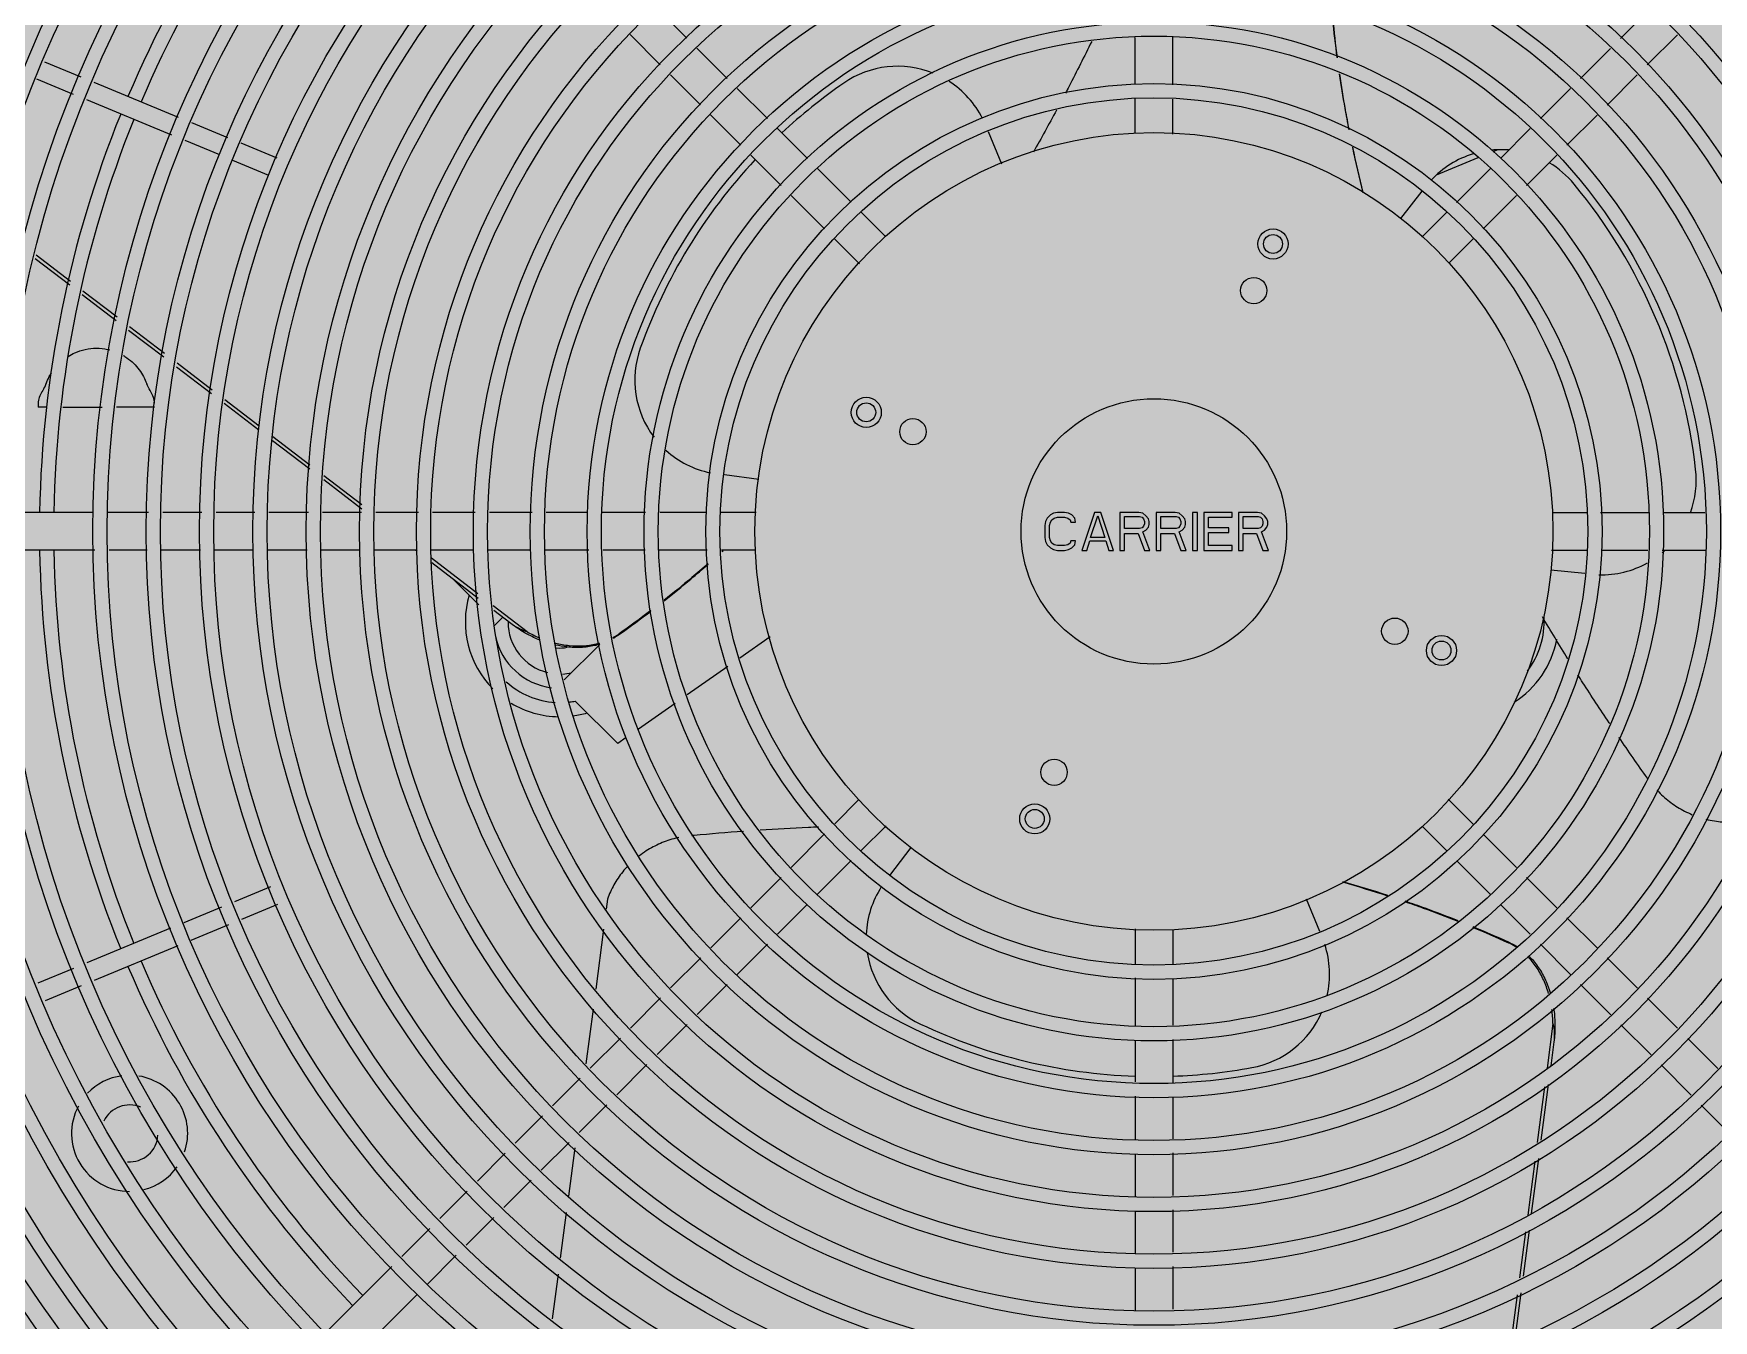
# Model space of a CAD drawing. Extents: x 100 to 738, y -85 to 470.
# Drawn here: x 616.2173 to 616.5069, y 463.3444 to 463.5664 of the extents above; entities that cross this region are included whole.
import ezdxf

# ---------------------------------------------------------------- set-up
doc = ezdxf.new("R2010")
doc.units = 0
doc.layers.get('0').update_dxf_attribs({"linetype": 'CONTINUOUS'})
doc.layers.add('ARC_EQUIPAMENTO', color=2, linetype='CONTINUOUS')

# ---------------------------------------------------------------- blocks, each defined once
blk = doc.blocks.new('COND-CC-36-PB')
at = {"transparency": 16777216}
h = blk.add_hatch(color=254, dxfattribs=at)
h.dxf.hatch_style = 1
edge = h.paths.add_edge_path()
edge.add_arc((112.9597635950512, 33.97088939326711), 0.1001375328083185, 0, 90.00000000000406)
edge.add_line((112.9597635950511, 34.07102692607543), (112.5880386606677, 34.07102692607566))
edge.add_arc((112.5880386606677, 33.97088939326724), 0.1001375328084109, 90.00000000001627, 180.0000000000162)
edge.add_line((112.4879011278593, 33.97088939326721), (112.4879011278592, 33.54865978920422))
edge.add_arc((112.495760497938, 33.54865978920422), 0.0078593700787479, 179.9999999999482, 224.999999999933)
edge.add_line((112.4902030840595, 33.54310237532568), (112.5319765771103, 33.50132888227515))
edge.add_arc((112.5375339909889, 33.50688629615359), 0.0078593700787139, 224.9999999991942, 269.9999999991712)
edge.add_line((112.5375339909888, 33.49902692607488), (112.9597635950511, 33.49902692607543))
edge.add_arc((112.9597635950512, 33.59916445888376), 0.1001375328083256, 269.999999999935, 359.999999999939)
edge.add_line((113.0599011278595, 33.59916445888365), (113.0599011278595, 33.97088939326721))
at = {"color": 8, "transparency": 16777216}
for p, q in [((112.7709247761533, 33.95266216520671), (112.7709247761533, 33.96719836292095)), ((112.7768774795654, 33.95295245407125), (112.7768774795654, 33.96719836292095)), ((112.7046942885223, 33.95603013440602), (112.7023499863568, 33.9616897804876)), ((112.8129038513744, 33.95664388429968), (112.8170985867465, 33.96211056986909)), ((112.8134756514672, 33.95651484119478), (112.8176507029144, 33.96195587417373)), ((112.8431079671966, 33.95603013440602), (112.8455144419328, 33.96183987835094)), ((112.7019398457651, 33.95483371107924), (112.6995759228787, 33.96054072577244)), ((112.7936058522688, 33.96038516253527), (112.7936058522688, 33.96163478377092)), ((112.7942152882634, 33.96163478377092), (112.7936058522688, 33.96163478377092)), ((112.8458624099538, 33.95483371107924), (112.8482492525238, 33.96059605878294)), ((112.7936058522688, 33.95772194308147), (112.7936058522688, 33.95152088408855)), ((112.7110522101951, 33.94068075367465), (112.7055541958609, 33.95395413444622)), ((112.8072546534054, 33.94928170617051), (112.8113973985826, 33.95468063679907)), ((112.8078264534982, 33.94915266306561), (112.8119691986754, 33.95455159369349)), ((112.8366572828742, 33.94045680482785), (112.8422480598581, 33.95395413444622)), ((112.708278146717, 33.9395316989588), (112.7027997531037, 33.95275771112011)), ((112.8394705992397, 33.93940251496552), (112.845002502615, 33.95275771112011)), ((112.7709247761533, 33.94436400270715), (112.7709247761533, 33.95041249602967)), ((112.7768774795654, 33.9441606522554), (112.7768774795654, 33.95069752352875)), ((112.7936058522688, 33.94321171929796), (112.7936058522688, 33.94926595354603)), ((112.8014844323514, 33.94176180768625), (112.8057482006137, 33.94731845866922)), ((112.8020768707791, 33.94165966098262), (112.8063200007065, 33.94718941556432)), ((112.7709247761533, 33.93593389322123), (112.7709247761533, 33.94211597351114)), ((112.7768774795654, 33.93573054276947), (112.7768774795654, 33.94191262305869)), ((112.7143878668034, 33.93262776625173), (112.7119140012319, 33.93860020606599)), ((112.7956906799882, 33.93421124260223), (112.7999394317212, 33.93974832366426)), ((112.7962831184157, 33.9341090958986), (112.8005318701489, 33.93964617695995)), ((112.8335247546179, 33.93289421262714), (112.8357969993453, 33.93837989666494)), ((112.7115941826041, 33.93152608014683), (112.7091399377536, 33.93745115135014)), ((112.8362399101259, 33.93160294149048), (112.8386103157108, 33.93732560680193)), ((112.7709247761533, 33.92758448546425), (112.7709247761533, 33.93368586402452)), ((112.7768774795654, 33.92735338696035), (112.7768774795654, 33.93348251357276)), ((112.7176125193232, 33.92484276640418), (112.7152477741419, 33.93055176629261)), ((112.7899155681195, 33.92668497028432), (112.794145679358, 33.93219775858024)), ((112.7905609965168, 33.92665188145366), (112.7947381177855, 33.9320956118766)), ((112.8302963379085, 33.92510012522185), (112.8326638434954, 33.93081578931884)), ((112.7148188351242, 33.92374108029927), (112.7124540899427, 33.92945008018771)), ((112.8330114934163, 33.92380885408587), (112.8353789990033, 33.92952451818286)), ((112.7709247761533, 33.91907367424868), (112.7709247761533, 33.92532955492173)), ((112.7768774795654, 33.91887032379692), (112.7768774795654, 33.92510371778263)), ((112.783739311974, 33.91863591656604), (112.7882546727792, 33.92452044933498)), ((112.7843929955284, 33.91861358606608), (112.7889001011765, 33.92448736050432)), ((112.7709247761533, 33.91064356476275), (112.7709247761533, 33.91682564505266)), ((112.7768774795654, 33.91044021431031), (112.7768774795654, 33.91662229460022)), ((112.7774358909897, 33.91042113840398), (112.7820583997115, 33.91644530905597)), ((112.6574697119781, 33.90566753890588), (112.6470440328905, 33.91609321799343)), ((112.7780895745441, 33.91039880790334), (112.7827120832659, 33.91642297855602)), ((112.6530552498046, 33.90166360718077), (112.642978626425, 33.91174023056097)), ((112.7709247761533, 33.9016514479773), (112.7709247761533, 33.90839553556605)), ((112.7768774795654, 33.90144809752555), (112.7768774795654, 33.90819218511429)), ((112.6634749353964, 33.89966231548772), (112.6590604683088, 33.90407678257496)), ((112.7707122419397, 33.90165870836372), (112.7709247761533, 33.90193568834372)), ((112.6592657384474, 33.89545311853864), (112.6546497264826, 33.90006913050342)), ((112.6694324478577, 33.89370480302592), (112.6650636053861, 33.89807364549804)), ((112.7632772136786, 33.89196919088578), (112.7689216266332, 33.89932513306366)), ((112.7640054803282, 33.89204405896788), (112.7696498932829, 33.89940000114509)), ((112.7709247761533, 33.89265933119185), (112.7709247761533, 33.8994034187806)), ((112.7768774795654, 33.8924559807401), (112.7768774795654, 33.89920006832884)), ((112.7622881728868, 33.8918675144095), (112.766203632095, 33.89578297361804)), ((112.6652232509086, 33.88949560607684), (112.660854408437, 33.89386444854828)), ((112.6754112300668, 33.88772602081717), (112.6710211178474, 33.89211613303625)), ((112.7709247761533, 33.88366721440641), (112.7709247761533, 33.89041130199583)), ((112.7768774795654, 33.88346386395465), (112.7768774795654, 33.8902079515434)), ((112.6711301588387, 33.88358869814659), (112.6668119208985, 33.88790693608717)), ((112.75799593796, 33.88421227087415), (112.7621240093431, 33.8895920782417)), ((112.7603013689985, 33.88809099459337), (112.7588953652482, 33.88949699834327)), ((112.7593157427648, 33.88680650147774), (112.7613957426935, 33.88951721016027)), ((112.6813474727806, 33.88178977810301), (112.6770001316468, 33.88613711923664)), ((112.6771382758315, 33.87758058115394), (112.6727190604187, 33.88199979656675)), ((112.6562634300771, 33.87933282672557), (112.6492132267693, 33.88026100359928)), ((112.6873049852421, 33.8758322656419), (112.6829361427703, 33.88020110811333)), ((112.7709247761533, 33.8744717471692), (112.7709247761533, 33.88141918521038)), ((112.7768774795654, 33.87467509762096), (112.7768774795654, 33.88121583475863)), ((112.6660278317848, 33.87804731885301), (112.658827140371, 33.87899530786228)), ((112.6762581646569, 33.8767004699795), (112.6686171079372, 33.87770643418068)), ((112.7403092643424, 33.86988860586509), (112.7470300893405, 33.87660943086316)), ((112.7559980722028, 33.87275491092051), (112.7504019099696, 33.8783510731534)), ((112.6830957882928, 33.87162306869282), (112.6787269458212, 33.87599191116426)), ((112.6936596652008, 33.8694775856832), (112.6888936552318, 33.87424359565223)), ((112.6982432626923, 33.8738060769133), (112.689594736559, 33.87494467697951)), ((112.7109162226311, 33.87213765008567), (112.701411502677, 33.87338897020657)), ((112.7156848079633, 33.87150985391693), (112.7140844626159, 33.87172054337894)), ((112.7709247761533, 33.86557389553699), (112.7709247761533, 33.87222371797318)), ((112.7768774795654, 33.86548748457901), (112.7768774795654, 33.87242706842493)), ((112.6894504682517, 33.86526838873412), (112.6846844582827, 33.87003439870315)), ((112.7412428205811, 33.86855534938359), (112.7403092643424, 33.86988860586509)), ((112.7000143451597, 33.86312290572381), (112.6952483351904, 33.86788891569352)), ((112.7466742031522, 33.86079853119113), (112.7425932179214, 33.86662678211383)), ((112.8478215194794, 33.86315651464412), (112.8525986660799, 33.86793366124461)), ((112.6958051482106, 33.85891370877542), (112.6910391382414, 33.86367971874444)), ((112.7709247761533, 33.85573817053342), (112.7709247761533, 33.8633189649938)), ((112.8520307164285, 33.85894731769504), (112.856807863029, 33.86372446429554)), ((112.7063690251185, 33.85676822576511), (112.7016030151493, 33.86153423573413)), ((112.7768774795654, 33.8558655766278), (112.7768774795654, 33.86323781540196)), ((112.8414519906788, 33.85678698584346), (112.8462291372792, 33.86156413244395)), ((112.7524961317501, 33.85248395546867), (112.7480050047177, 33.85889794958798)), ((112.7021598281694, 33.85255902881603), (112.6973938182002, 33.85732503878506)), ((112.8456611876278, 33.85257778889438), (112.8504383342283, 33.85735493549488)), ((112.7127197938407, 33.8504174570428), (112.7079576951082, 33.85517955577544)), ((112.7709247761533, 33.84807679776923), (112.7709247761533, 33.8534901413374)), ((112.7768774795654, 33.84796756973353), (112.7768774795654, 33.85360701698409)), ((112.7821344875533, 33.84756550183021), (112.7828490472014, 33.85299312121753)), ((112.8350785506415, 33.85041354580641), (112.8398596084786, 33.85519460364329)), ((112.7085105968916, 33.84620826009372), (112.7037484981591, 33.85097035882636)), ((112.7571852924649, 33.84578713994023), (112.7538465290903, 33.85055538819891)), ((112.8392877475906, 33.84620434885733), (112.8440688054276, 33.85098540669421)), ((112.7191060235197, 33.84403122736426), (112.7143121760408, 33.84882507484262)), ((112.8286907359211, 33.84402573108584), (112.8334898806519, 33.84882487581673)), ((112.7148249522916, 33.83989390469369), (112.7101029790918, 33.84461587789355)), ((112.7259896455087, 33.83714760537475), (112.7206949250997, 33.84244232578374)), ((112.8218396340607, 33.83717462922578), (112.8270999795904, 33.84243497475492)), ((112.8329610346443, 33.83987763591065), (112.8376990776009, 33.84461567886765)), ((112.7217804485596, 33.83293840842635), (112.7164138538718, 33.83830500311385)), ((112.8260488310098, 33.8329654322767), (112.8313665579662, 33.8382831592333)), ((112.7314227345062, 33.83171451637732), (112.7275820277089, 33.83555522317458)), ((112.8163022853277, 33.83163728049263), (112.8202509640711, 33.8355859592361)), ((112.8205887181619, 33.82750531942825), (112.8244601610201, 33.83137676228702)), ((112.7272907734421, 33.82742808354355), (112.7233728307598, 33.83134602622551)), ((112.71942994551, 33.82682413435896), (112.7238578123858, 33.8234265126061)), ((112.8372191266212, 33.81125409990464), (112.8321117953202, 33.80913857401238)), ((112.772303987088, 33.80216690857395), (112.7717929020088, 33.80191668985465)), ((112.772942843325, 33.80229201793872), (112.772303987088, 33.80216690857395)), ((112.7748594122151, 33.80229201793872), (112.772942843325, 33.80229201793872)), ((112.77549826881, 33.80216690857395), (112.7748594122151, 33.80229201793872)), ((112.7760093537996, 33.80191668985465), (112.77549826881, 33.80216690857395)), ((112.7710262744461, 33.80091581493445), (112.7708985031874, 33.80029026809764)), ((112.7708985031874, 33.80029026809764), (112.7708985031874, 33.79916428402499)), ((112.7712818169744, 33.80141625243927), (112.7710262744461, 33.80091581493445)), ((112.7717929020088, 33.80191668985465), (112.7712818169744, 33.80141625243927)), ((112.7716651307614, 33.80029026809764), (112.7717929020088, 33.80079070560245)), ((112.7716651307614, 33.79916428402499), (112.7716651307614, 33.80029026809764)), ((112.7717929020088, 33.80079070560245), (112.7720484445931, 33.80116603368652)), ((112.7720484445931, 33.80116603368652), (112.7724317583354, 33.80141625243927)), ((112.7724317583354, 33.80141625243927), (112.772942843325, 33.80154136177059)), ((112.772942843325, 33.80154136177059), (112.7748594122151, 33.80154136177059)), ((112.7748594122151, 33.80154136177059), (112.7753704972047, 33.80141625243927)), ((112.7753704972047, 33.80141625243927), (112.7757538113047, 33.80116603368652)), ((112.7757538113047, 33.80116603368652), (112.7760093537996, 33.80079070560245)), ((112.7765204387892, 33.80141625243927), (112.7760093537996, 33.80191668985465)), ((112.7760093537996, 33.80079070560245), (112.7761371250469, 33.80029026809764)), ((112.7761371250469, 33.80029026809764), (112.7761371250469, 33.79916428402499)), ((112.7767759812839, 33.80091581493445), (112.7765204387892, 33.80141625243927)), ((112.7769037525313, 33.80029026809764), (112.7767759812839, 33.80091581493445)), ((112.7769037525313, 33.79916428402499), (112.7769037525313, 33.80029026809764)), ((112.7708985031874, 33.79916428402499), (112.7710262744461, 33.79853873709874)), ((112.7710262744461, 33.79853873709874), (112.7712818169744, 33.79803829977279)), ((112.7712818169744, 33.79803829977279), (112.7717929020088, 33.7975378620891)), ((112.7717929020088, 33.79866384634062), (112.7716651307614, 33.79916428402499)), ((112.7720484445931, 33.79828851825656), (112.7717929020088, 33.79866384634062)), ((112.7717929020088, 33.7975378620891), (112.7724317583354, 33.79741275284654)), ((112.7724317583354, 33.79816340901468), (112.7720484445931, 33.79828851825656)), ((112.7724317583354, 33.79741275284654), (112.7724317583354, 33.79816340901468)), ((112.7757538113047, 33.79828851825656), (112.7753704972047, 33.79816340901468)), ((112.7753704972047, 33.79816340901468), (112.7753704972047, 33.79741275284654)), ((112.7753704972047, 33.79741275284654), (112.7760093537996, 33.7975378620891)), ((112.7760093537996, 33.79866384634062), (112.7757538113047, 33.79828851825656)), ((112.7761371250469, 33.79916428402499), (112.7760093537996, 33.79866384634062)), ((112.7760093537996, 33.7975378620891), (112.7765204387892, 33.79803829977279)), ((112.7765204387892, 33.79803829977279), (112.7767759812839, 33.79853873709874)), ((112.7767759812839, 33.79853873709874), (112.7769037525313, 33.79916428402499)), ((112.7708985031874, 33.7964118778369), (112.7708985031874, 33.7956612220272)), ((112.7769037525313, 33.7944101281747), (112.7708985031874, 33.7964118778369)), ((112.7708985031874, 33.7956612220272), (112.7724317583354, 33.79516078434283)), ((112.7724317583354, 33.79516078434283), (112.7724317583354, 33.79265859735467)), ((112.772942843325, 33.79278370623881), (112.772942843325, 33.79503567474321)), ((112.772942843325, 33.79503567474321), (112.7763926675418, 33.79390969049101)), ((112.7769037525313, 33.79340925352281), (112.7769037525313, 33.7944101281747)), ((112.7708985031874, 33.79140750350285), (112.7769037525313, 33.79340925352281)), ((112.7724317583354, 33.79265859735467), (112.7708985031874, 33.79215815967099)), ((112.7708985031874, 33.79215815967099), (112.7708985031874, 33.79140750350285)), ((112.7763926675418, 33.79390969049101), (112.772942843325, 33.79278370623881)), ((112.7708985031874, 33.79040662885096), (112.7708985031874, 33.78965597196734)), ((112.7769037525313, 33.79040662885096), (112.7708985031874, 33.79040662885096)), ((112.7708985031874, 33.78965597196734), (112.773581699741, 33.78965597196734)), ((112.773581699741, 33.78965597196734), (112.773581699741, 33.78752911377873)), ((112.7743483272254, 33.78727889457949), (112.7743483272254, 33.78965597196734)), ((112.7743483272254, 33.78965597196734), (112.7762648962943, 33.78965597196734)), ((112.7762648962943, 33.78965597196734), (112.7762648962943, 33.78727889457949)), ((112.7769037525313, 33.78740400346294), (112.7769037525313, 33.79040662885096)), ((112.6572766059576, 33.78800327778104), (112.6505325183687, 33.78800327778104)), ((112.6662687227429, 33.78800327778104), (112.6595246351538, 33.78800327778104)), ((112.6752608395282, 33.78800327778104), (112.6685167519392, 33.78800327778104)), ((112.6844563067654, 33.78800327778104), (112.6775088687243, 33.78800327778104)), ((112.6933311508643, 33.78800327778104), (112.6867043359615, 33.78800327778104)), ((112.7031898834013, 33.78800327778104), (112.6955781970282, 33.78800327778104)), ((112.7109604842015, 33.78800327778104), (112.7054379125975, 33.78800327778104)), ((112.773581699741, 33.78752911377873), (112.7708985031874, 33.78652823841136)), ((112.7708985031874, 33.78565247335909), (112.7738372422358, 33.78677845761128)), ((112.7708985031874, 33.78652823841136), (112.7708985031874, 33.78565247335909)), ((112.7738372422358, 33.78677845761128), (112.7740927847305, 33.78627801921143)), ((112.7740927847305, 33.78627801921143), (112.7746038697202, 33.78590269112736)), ((112.7744760984728, 33.78690356649542), (112.7743483272254, 33.78727889457949)), ((112.7747316409677, 33.78665334729549), (112.7744760984728, 33.78690356649542)), ((112.7751149547098, 33.78652823841136), (112.7747316409677, 33.78665334729549)), ((112.77549826881, 33.78652823841136), (112.7751149547098, 33.78652823841136)), ((112.7758815825522, 33.78665334729549), (112.77549826881, 33.78652823841136)), ((112.7761371250469, 33.78690356649542), (112.7758815825522, 33.78665334729549)), ((112.7758815825522, 33.78590269112736), (112.7763926675418, 33.78627801921143)), ((112.7762648962943, 33.78727889457949), (112.7761371250469, 33.78690356649542)), ((112.7763926675418, 33.78627801921143), (112.7767759812839, 33.78677845761128)), ((112.7767759812839, 33.78677845761128), (112.7769037525313, 33.78740400346294)), ((112.8369509995536, 33.78800327778104), (112.8424812187679, 33.78800327778104)), ((112.844739778412, 33.78800327778104), (112.8521224131106, 33.78800327778104)), ((112.7708985031874, 33.78465159799102), (112.7708985031874, 33.78390094182357)), ((112.7769037525313, 33.78465159799102), (112.7708985031874, 33.78465159799102)), ((112.7708985031874, 33.78390094182357), (112.773581699741, 33.78390094182357)), ((112.773581699741, 33.78390094182357), (112.773581699741, 33.78177408220331)), ((112.7743483272254, 33.78152386443505), (112.7743483272254, 33.78390094182357)), ((112.7743483272254, 33.78390094182357), (112.7762648962943, 33.78390094182357)), ((112.7746038697202, 33.78590269112736), (112.7749871834624, 33.78577758224322)), ((112.7749871834624, 33.78577758224322), (112.77549826881, 33.78577758224322)), ((112.77549826881, 33.78577758224322), (112.7758815825522, 33.78590269112736)), ((112.7762648962943, 33.78390094182357), (112.7762648962943, 33.78152386443505)), ((112.7769037525313, 33.78164897331918), (112.7769037525313, 33.78465159799102)), ((112.6574799564094, 33.78205057436915), (112.6507358688204, 33.78205057436915)), ((112.6664720731946, 33.78205057436915), (112.6597279856057, 33.78205057436915)), ((112.6754641899799, 33.78205057436915), (112.668720102391, 33.78205057436915)), ((112.6842529563134, 33.78205057436915), (112.6777122191763, 33.78205057436915)), ((112.6934327964445, 33.78205057436915), (112.6865009855098, 33.78205057436915)), ((112.7030624773069, 33.78205057436915), (112.6956798426083, 33.78205057436915)), ((112.7108512561653, 33.78205057436915), (112.705321036951, 33.78205057436915)), ((112.773581699741, 33.78177408220331), (112.7708985031874, 33.78077320826691)), ((112.7708985031874, 33.77989744178367), (112.7738372422358, 33.78102342603519)), ((112.7738372422358, 33.78102342603519), (112.7740927847305, 33.78052298906766)), ((112.7744760984728, 33.78114853635098), (112.7743483272254, 33.78152386443505)), ((112.7747316409677, 33.78089831715105), (112.7744760984728, 33.78114853635098)), ((112.7751149547098, 33.78077320826691), (112.7747316409677, 33.78089831715105)), ((112.7758815825522, 33.78089831715105), (112.77549826881, 33.78077320826691)), ((112.7761371250469, 33.78114853635098), (112.7758815825522, 33.78089831715105)), ((112.7762648962943, 33.78152386443505), (112.7761371250469, 33.78114853635098)), ((112.7763926675418, 33.78052298906766), (112.7767759812839, 33.78102342603519)), ((112.7767759812839, 33.78102342603519), (112.7769037525313, 33.78164897331918)), ((112.8368417715174, 33.78205057436915), (112.8423643431213, 33.78205057436915)), ((112.8446123723176, 33.78205057436915), (112.8522240586907, 33.78205057436915)), ((112.7708985031874, 33.78077320826691), (112.7708985031874, 33.77989744178367)), ((112.7708985031874, 33.77889656784726), (112.7708985031874, 33.77814591024748)), ((112.7769037525313, 33.77889656784726), (112.7708985031874, 33.77889656784726)), ((112.7740927847305, 33.78052298906766), (112.7746038697202, 33.7801476609836)), ((112.7746038697202, 33.7801476609836), (112.7749871834624, 33.78002255209946)), ((112.7749871834624, 33.78002255209946), (112.77549826881, 33.78002255209946)), ((112.77549826881, 33.78077320826691), (112.7751149547098, 33.78077320826691)), ((112.77549826881, 33.78002255209946), (112.7758815825522, 33.7801476609836)), ((112.7758815825522, 33.7801476609836), (112.7763926675418, 33.78052298906766)), ((112.7769037525313, 33.77814591024748), (112.7769037525313, 33.77889656784726)), ((112.7708985031874, 33.77814591024748), (112.7769037525313, 33.77814591024748)), ((112.7708985031874, 33.77714503631175), (112.7708985031874, 33.77264109930364)), ((112.7769037525313, 33.77714503631175), (112.7708985031874, 33.77714503631175)), ((112.7716651307614, 33.77264109930364), (112.7716651307614, 33.77639438014362)), ((112.7716651307614, 33.77639438014362), (112.7737094709882, 33.77639438014362)), ((112.7737094709882, 33.77639438014362), (112.7737094709882, 33.7731415377035)), ((112.7744760984728, 33.7731415377035), (112.7744760984728, 33.77639438014362)), ((112.7744760984728, 33.77639438014362), (112.7761371250469, 33.77639438014362)), ((112.7761371250469, 33.77639438014362), (112.7761371250469, 33.77264109930364)), ((112.7769037525313, 33.77264109930364), (112.7769037525313, 33.77714503631175)), ((112.7737094709882, 33.7731415377035), (112.7744760984728, 33.7731415377035)), ((112.7708985031874, 33.77264109930364), (112.7716651307614, 33.77264109930364)), ((112.7708985031874, 33.77164022536724), (112.7708985031874, 33.77088956919979)), ((112.7769037525313, 33.77164022536724), (112.7708985031874, 33.77164022536724)), ((112.7708985031874, 33.77088956919979), (112.773581699741, 33.77088956919979)), ((112.773581699741, 33.77088956919979), (112.773581699741, 33.76876270814787)), ((112.7743483272254, 33.76851249037959), (112.7743483272254, 33.77088956919979)), ((112.7743483272254, 33.77088956919979), (112.7762648962943, 33.77088956919979)), ((112.7761371250469, 33.77264109930364), (112.7769037525313, 33.77264109930364)), ((112.7762648962943, 33.77088956919979), (112.7762648962943, 33.76851249037959)), ((112.7769037525313, 33.76863760069539), (112.7769037525313, 33.77164022536724)), ((112.773581699741, 33.76876270814787), (112.7708985031874, 33.76776183421146)), ((112.7708985031874, 33.76688606772822), (112.7738372422358, 33.76801205197973)), ((112.7708985031874, 33.76776183421146), (112.7708985031874, 33.76688606772822)), ((112.7738372422358, 33.76801205197973), (112.7740927847305, 33.76751161644388)), ((112.7744760984728, 33.76813716229553), (112.7743483272254, 33.76851249037959)), ((112.7747316409677, 33.76788694452726), (112.7744760984728, 33.76813716229553)), ((112.7751149547098, 33.76776183421146), (112.7747316409677, 33.76788694452726)), ((112.77549826881, 33.76776183421146), (112.7751149547098, 33.76776183421146)), ((112.7758815825522, 33.76788694452726), (112.77549826881, 33.76776183421146)), ((112.7761371250469, 33.76813716229553), (112.7758815825522, 33.76788694452726)), ((112.7762648962943, 33.76851249037959), (112.7761371250469, 33.76813716229553)), ((112.7763926675418, 33.76751161644388), (112.7767759812839, 33.76801205197973)), ((112.7767759812839, 33.76801205197973), (112.7769037525313, 33.76863760069539)), ((112.7740927847305, 33.76751161644388), (112.7746038697202, 33.76713628835981)), ((112.7746038697202, 33.76713628835981), (112.7749871834624, 33.76701117804401)), ((112.7749871834624, 33.76701117804401), (112.77549826881, 33.76701117804401)), ((112.77549826881, 33.76701117804401), (112.7758815825522, 33.76713628835981)), ((112.7758815825522, 33.76713628835981), (112.7763926675418, 33.76751161644388)), ((112.7156904603986, 33.76091527813848), (112.7105831290977, 33.75879975224555)), ((112.823472166539, 33.74594713163173), (112.8277803011954, 33.74255077316761)), ((112.7272135375571, 33.74254853272193), (112.7233420946988, 33.73867708986384)), ((112.8205114822768, 33.74262576860731), (112.8244294249591, 33.73870782592468)), ((112.7314999703912, 33.73841657165824), (112.7275512916479, 33.73446789291477)), ((112.8163795212128, 33.73833933577286), (112.8202202280101, 33.7344986289756)), ((112.8303817011424, 33.7402635074835), (112.8331006948421, 33.73369927601751)), ((112.7217534247091, 33.73708841987416), (112.7164356977525, 33.73177069291756)), ((112.8260218071593, 33.73711544372451), (112.8313884018471, 33.73174884903634)), ((112.7259626216582, 33.73287922292508), (112.7207022761285, 33.72761887739526)), ((112.8218126102102, 33.73290624677544), (112.827107330619, 33.72761152636645)), ((112.8340870674406, 33.73131796191234), (112.8343548075799, 33.73067158003684)), ((112.653017845504, 33.72751516744741), (112.645774869558, 33.72846872332062)), ((112.6532895129924, 33.72694393228549), (112.6460339174773, 33.72789914955659)), ((112.7148412210747, 33.73017621623953), (112.7101031781178, 33.72543817328253)), ((112.8329773034273, 33.73015994745649), (112.8376992766272, 33.72543797425664)), ((112.6629704442067, 33.72620488297072), (112.6556718718248, 33.72716575825403)), ((112.663242111695, 33.72563364780881), (112.6559435393129, 33.72659452309143)), ((112.674180725557, 33.72472902143266), (112.6656244705274, 33.72585547377735)), ((112.6745651339902, 33.72414294364288), (112.6658961380158, 33.72528423861475)), ((112.7191115197976, 33.72602812106434), (112.7143123750671, 33.72122897633345)), ((112.8286962321992, 33.7260226247866), (112.8334900796781, 33.72122877730756)), ((112.6859440035232, 33.72318035650816), (112.6771215450484, 33.72434185520136)), ((112.6863284119561, 33.72259427871906), (112.6775059534818, 33.72375577741227)), ((112.6959828618549, 33.72185871573623), (112.6888848230146, 33.72279319027754)), ((112.7085145081281, 33.72384950329286), (112.7037334502913, 33.71906844545597)), ((112.8392916588272, 33.72384559205646), (112.8440537575598, 33.71908349332382)), ((112.6930764605145, 33.72170588127229), (112.6892692314477, 33.72220711248777)), ((112.7672224035367, 33.71682745061216), (112.7677485062268, 33.72219972318511)), ((112.7709247761533, 33.72208628241733), (112.7709247761533, 33.71644683516678)), ((112.7768774795654, 33.72197705438095), (112.7768774795654, 33.71656371081347)), ((112.7021410680911, 33.7174760632558), (112.6973639214906, 33.71269891665531)), ((112.7127237050772, 33.71964030634378), (112.7079426472404, 33.71485924850689)), ((112.8350824618781, 33.71963639510739), (112.8398445606107, 33.71487429637475)), ((112.8456424275495, 33.71749482333415), (112.8504084375187, 33.71272881336512)), ((112.7063502650402, 33.71326686630673), (112.7015731184397, 33.70848971970623)), ((112.7709247761533, 33.71418827552238), (112.7709247761533, 33.70681603674891)), ((112.7768774795654, 33.71431568161676), (112.7768774795654, 33.70673488715639)), ((112.8414332306004, 33.71328562638507), (112.8461992405696, 33.70851961641605)), ((112.6957715392904, 33.71110653445514), (112.6909943926899, 33.70632938785464)), ((112.8519971075084, 33.71114014337545), (112.8567631174774, 33.70637413340642)), ((112.6999807362395, 33.70689733750606), (112.695203589639, 33.70212019090557)), ((112.8477879105593, 33.70693094642637), (112.8525539205283, 33.70216493645735)), ((112.6894020104898, 33.70473700565448), (112.6846248638895, 33.69995985905398)), ((112.7709247761533, 33.70456636757118), (112.7709247761533, 33.69762678372525)), ((112.7768774795654, 33.70447995661387), (112.7768774795654, 33.69783013417769)), ((112.6936112074389, 33.7005278087054), (112.6888340608384, 33.69575066210491)), ((112.6830324816891, 33.69836747685382), (112.6786534306388, 33.69398842580336))]:
    blk.add_line(p, q, dxfattribs=at)
for centre, radius in [((112.7739011278595, 33.78502692607509), 0.2555984251969456), ((112.7739011278595, 33.78502692607509), 0.2533464566930077), ((112.7739011278595, 33.78502692607509), 0.2465905511811942), ((112.7739011278595, 33.78502692607509), 0.2443385826772564), ((112.7739011278595, 33.78502692607509), 0.2375826771654428), ((112.7739011278595, 33.78502692607509), 0.235330708661505), ((112.7739011278595, 33.78502692607509), 0.2285748031496914), ((112.7739011278595, 33.78502692607509), 0.2263228346457536), ((112.7739011278595, 33.78502692607509), 0.21956692913394), ((112.7739011278595, 33.78502692607509), 0.2173149606300022), ((112.7739011278595, 33.78502692607509), 0.2105590551181887), ((112.7739011278595, 33.78502692607509), 0.2083070866142509), ((112.7739011278595, 33.78502692607509), 0.2019265091864269), ((112.7739011278595, 33.78502692607509), 0.1996745406824891), ((112.7739011278595, 33.78502692607509), 0.1932939632546652), ((112.7739011278595, 33.78502692607509), 0.1910419947507273), ((112.7739011278595, 33.78502692607509), 0.1848490813648982), ((112.7739011278595, 33.78502692607509), 0.1825971128609604), ((112.7739011278595, 33.78502692607509), 0.1679593175853644), ((112.7739011278595, 33.78502692607509), 0.1657073490814266), ((112.7739011278595, 33.78502692607509), 0.1595144356955975), ((112.7739011278595, 33.78502692607509), 0.1572624671916596), ((112.7739011278595, 33.78502692607509), 0.1510695538058306), ((112.7739011278595, 33.78502692607509), 0.1488175853018927), ((112.7739011278595, 33.78502692607509), 0.1426246719160636), ((112.7739011278595, 33.78502692607509), 0.1403727034121258), ((112.7739011278595, 33.78502692607509), 0.1341797900262967), ((112.7739011278595, 33.78502692607509), 0.1319278215223589), ((112.7739011278595, 33.78502692607509), 0.1257349081365298), ((112.7739011278595, 33.78502692607509), 0.1234829396325919), ((112.7739011278595, 33.78502692607509), 0.1167270341207784), ((112.7739011278595, 33.78502692607509), 0.1144750656168405), ((112.7739011278595, 33.78502692607509), 0.107719160105027), ((112.7739011278595, 33.78502692607509), 0.1054671916010892), ((112.7739011278595, 33.78502692607509), 0.0987112860892756), ((112.7739011278595, 33.78502692607509), 0.0964593175853378), ((112.7739011278595, 33.78502692607509), 0.0897034120735242), ((112.7739011278595, 33.78502692607509), 0.0874514435695864), ((112.7739011278595, 33.78502692607509), 0.0806955380577729), ((112.7739011278595, 33.78502692607509), 0.078443569553835), ((112.7739011278595, 33.78502692607509), 0.0709370078740422), ((112.7739011278595, 33.78502692607509), 0.0686850393701043), ((112.7739011278595, 33.78502692607509), 0.0631677165354566), ((112.7927599883786, 33.83055624291131), 0.0023833333333342), ((112.7927599883786, 33.83055624291131), 0.0015013123359586), ((112.7897006301983, 33.82317029890009), 0.0020868241469824), ((112.7283718110236, 33.80388578659402), 0.0023833333333342), ((112.7283718110236, 33.80388578659402), 0.0015013123359586), ((112.7739011278595, 33.78502692607509), 0.0210183727034199), ((112.7357577550343, 33.8008264284144), 0.0020868241469824), ((112.8120445006846, 33.76922742373647), 0.0020868241469824), ((112.8194304446954, 33.76616806555617), 0.0023833333333342), ((112.8194304446954, 33.76616806555617), 0.0015013123359586), ((112.7581016255205, 33.74688355325009), 0.0020868241469824), ((112.7550422673405, 33.73949760923955), 0.0023833333333342), ((112.7550422673405, 33.73949760923955), 0.0015013123359586)]:
    blk.add_circle(centre, radius, dxfattribs=at)
for centre, radius, start, end in [((112.7739011278595, 33.78502692607509), 0.2145000000000799, 112.899008037817, 134.204301314614), ((112.7739011278595, 33.78502692607509), 0.1764041994751313, 90.97073531773896, 112.0108567688452), ((112.7739011278595, 33.78502692607509), 0.1741522309711935, 90.98610612304087, 111.999493833149), ((112.7739011278595, 33.78502692607509), 0.1764041994751313, 67.99057079892481, 89.03326262763468), ((112.7739011278595, 33.78502692607509), 0.1741522309711935, 67.99655861289688, 89.00744135864849), ((112.6785677945261, 33.94716865835888), 0.0091955380577462, 61.87938150406155, 180), ((112.6785677945261, 33.94716865835888), 0.0091955380577462, 7.609804534392844, 46.32556337629059), ((112.6785677945261, 33.94716865835888), 0.0045039370078757, 336.9569447289764, 64.4787765315015), ((112.7739011278595, 33.78502692607509), 0.1764041994751313, 112.9891432462159, 134.0292646786843), ((112.6785677945261, 33.94716865835888), 0.0045039370078757, 175.8886288434914, 266.3506916138242), ((112.6785677945261, 33.94716865835888), 0.0091955380577462, 251.2897402987034, 350.7998690791853), ((112.7739011278595, 33.78502692607509), 0.1764041994751313, 45.96903333204124, 67.01399562077422), ((112.7739011278595, 33.78502692607509), 0.1741522309711935, 113.0005061724979, 134.0237331928958), ((112.6785677945261, 33.94716865835888), 0.0091955380577462, 194.3553240215829, 234.7690531569319), ((112.7739011278595, 33.78502692607509), 0.1741522309711935, 45.97864463512597, 67.0085083424192), ((112.7595635950511, 33.87900907830641), 0.0150131233595857, 73.50901816702137, 134.8653929499148), ((112.7595635950511, 33.87900907830641), 0.0127611548556478, 137.8900535640981, 176.4115454404138), ((112.7595635950511, 33.87900907830641), 0.01050918635171, 102.7947795236332, 172.3667998456869), ((112.7595635950511, 33.87900907830641), 0.0082572178477721, 89.9246752460196, 166.0922661444261), ((112.7595635950511, 33.87900907830641), 0.0150131233595857, 148.8866765357879, 179.079128791423), ((112.7595635950511, 33.87900907830641), 0.0041286089238861, 171.5452422973369, 195.2667596121623), ((112.7595635950511, 33.87900907830641), 0.0150131233595857, 187.8594037386702, 196.4909818204651), ((112.7595635950511, 33.87900907830641), 0.0127611548556478, 186.7486096423547, 190.8386052152625), ((112.7595635950511, 33.87900907830641), 0.0082572178477721, 182.7342663695378, 192.236242265999), ((112.797885327555, 33.85218500395697), 0.0150131233595857, 70.34680419198762, 127.1240197962212), ((112.7739011278595, 33.78502692607509), 0.0863254593176175, 46.97725751601195, 70.34680281965751), ((112.797885327555, 33.85218500395697), 0.0150131233595857, 137.8430956431974, 168.2729607095829), ((112.7739011278595, 33.78502692607509), 0.0863254593176175, 34.65319746995184, 43.0198723422625), ((112.8325632820666, 33.82557567357222), 0.0150131233595857, 338.07848929427, 34.65319746995184), ((112.7094538053319, 33.81555546811075), 0.0150131233595857, 98.87824010210664, 154.6531983657607), ((112.7094538053319, 33.81555546811075), 0.0150131233595857, 57.16804620515687, 87.46195990893243), ((112.7739011278595, 33.78502692607509), 0.0863254593176175, 154.6531976140941, 178.0227230238359), ((112.8325632820666, 33.82557567357222), 0.0150131233595857, 296.6382062281665, 327.1413314401596), ((112.7739011278595, 33.78502692607509), 0.0863254593176175, 181.9801037123932, 190.3468027702734), ((112.7037484264968, 33.77221881336034), 0.0150131233595857, 190.3468037770481, 246.6619785176986), ((112.7037484264968, 33.77221881336034), 0.0150131233595857, 257.1105422844776, 288.3624281324268), ((112.8193534767414, 33.73007664635868), 0.0150131233595857, 17.01947339704118, 47.38463543324733), ((112.8193534767414, 33.73007664635868), 0.0150131233595857, 355.3844865120392, 5.693012756786486), ((112.7595635950511, 33.73600907830589), 0.0150131233595857, 212.1984764999684, 259.5103174553453), ((112.7595635950511, 33.73600907830589), 0.0127611548556478, 232.4886463748954, 273.460689367582), ((112.8193534767414, 33.73007664635868), 0.0150131233595857, 309.5959924573585, 329.4728800295058), ((112.7739011278595, 33.78502692607509), 0.0863254593176175, 276.5600986089128, 309.595991152984), ((112.7820482283764, 33.71418150270161), 0.0150131233595857, 178.5148474339854, 208.9994189327912), ((112.7820482283764, 33.71418150270161), 0.0150131233595857, 219.8069562120521, 221.9238630289033), ((112.7820482283764, 33.71418150270161), 0.0150131233595857, 249.750543766505, 276.5601010459353)]:
    blk.add_arc(centre, radius, start, end, dxfattribs=at)
for points, knots in [([(112.7968957983004, 33.96055782516293), (112.7966038505409, 33.96071423244896), (112.796030308543, 33.96104528635309), (112.7951634708186, 33.96148511802898), (112.794524634517, 33.96163478377093), (112.7942152882634, 33.96163478377093)], [0, 0, 0, 0, 0.0009936149157265, 0.0019862363699154, 0.0029142751306178, 0.0029142751306178, 0.0029142751306178, 0.0029142751306178]), ([(112.7968957983004, 33.96055782516293), (112.7969793467008, 33.96051306517374), (112.7971050610479, 33.96044560231497), (112.7972429119919, 33.96040841060965), (112.7972893068953, 33.960401161158)], [0, 0, 0, 0, 0.0002843486004345, 0.000425222212384, 0.000425222212384, 0.000425222212384, 0.000425222212384]), ([(112.7972868070249, 33.96038516253527), (112.7976784052721, 33.96024671164724), (112.7982734066497, 33.95998550244384), (112.7988323922105, 33.95965894291303), (112.7990272592718, 33.95953410547125)], [0, 0, 0, 0, 0.0012460579922643, 0.0019403331725464, 0.0019403331725464, 0.0019403331725464, 0.0019403331725464]), ([(112.8016294521333, 33.95690481629645), (112.8018433132586, 33.95656321425035), (112.8023055497663, 33.9556923857606), (112.8027942765238, 33.9541824986747), (112.802979713549, 33.95241454362214), (112.802840336733, 33.951113497183), (112.8026783942835, 33.95042802535858), (112.8026505777109, 33.95031989697414)], [0, 0, 0, 0, 0.0012090727230758, 0.002946900027024, 0.0047262142911192, 0.0065041826819246, 0.0068391298166674, 0.0068391298166674, 0.0068391298166674, 0.0068391298166674]), ([(112.8017857062781, 33.94820152007758), (112.80166964311, 33.94800044374205), (112.8012908375168, 33.94740238374048), (112.800553711549, 33.94651007399377), (112.7995371874206, 33.94562426845853), (112.7984485073743, 33.94493776217384), (112.7976776887701, 33.94459953809994), (112.7972868070249, 33.9444613405336)], [0, 0, 0, 0, 0.0006965064000298, 0.00212158335897, 0.0034542228088885, 0.0047249916316174, 0.0059687697287412, 0.0059687697287412, 0.0059687697287412, 0.0059687697287412]), ([(112.7942152882634, 33.94321171929796), (112.7945249722601, 33.94321171929796), (112.795164142383, 33.94336163534583), (112.7960309017126, 33.94380157003106), (112.7966041611305, 33.94413243701431), (112.7968957983004, 33.94428867790594)], [0, 0, 0, 0, 0.0009290519901351, 0.0019217068839891, 0.0029142647392616, 0.0029142647392616, 0.0029142647392616, 0.0029142647392616]), ([(112.7968957983004, 33.94428867790594), (112.7969793467008, 33.94433343789514), (112.7971050610482, 33.94440090075327), (112.7972429119918, 33.9444380924599), (112.7972893068953, 33.94444534191156)], [0, 0, 0, 0, 0.0002843486004443, 0.0004252222125523, 0.0004252222125523, 0.0004252222125523, 0.0004252222125523]), ([(112.7577096543421, 33.88435578133059), (112.7577760105488, 33.88447578054802), (112.7582578712476, 33.88532566632608), (112.7588044379316, 33.88614015604538), (112.7593157427672, 33.88680650148046)], [0, 0, 0, 0, 0.0004113716387578, 0.0029311017561053, 0.0029311017561053, 0.0029311017561053, 0.0029311017561053]), ([(112.75799593796, 33.88421227087415), (112.7580943705408, 33.88453579855803), (112.7583234159414, 33.88515917922843), (112.7587680572872, 33.88602923668949), (112.759125419183, 33.88655846695686), (112.7593157427648, 33.88680650147774)], [0, 0, 0, 0, 0.0010145108263585, 0.0019868221224034, 0.0029247441362291, 0.0029247441362291, 0.0029247441362291, 0.0029247441362291]), ([(112.7566922191694, 33.88220755111502), (112.7567313784783, 33.88230607909068), (112.7570305045935, 33.88303994589132), (112.7573774512859, 33.88375502205323), (112.7577096543421, 33.88435578133059)], [0, 0, 0, 0, 0.0003180737668501, 0.0023775482674768, 0.0023775482674768, 0.0023775482674768, 0.0023775482674768]), ([(112.7560332282299, 33.87275482726096), (112.7559495925795, 33.87302744961417), (112.7556923931834, 33.87399833458009), (112.7554664655607, 33.875743080019), (112.7555454089938, 33.87780705343485), (112.7557753483487, 33.87912911080969), (112.7559085049323, 33.87970689096175)], [0, 0, 0, 0, 0.0008554886471756, 0.0030104171194125, 0.005247951342681, 0.0070267276689526, 0.0070267276689526, 0.0070267276689526, 0.0070267276689526]), ([(112.7562267556607, 33.87977173626171), (112.7560478583209, 33.87905027211224), (112.7557891391887, 33.87759525154641), (112.7557298795941, 33.87541368577531), (112.7559513826756, 33.87381154447434), (112.7561708191282, 33.87295967543362), (112.7562190984388, 33.87278913554441)], [0, 0, 0, 0, 0.0022299401324604, 0.0044159720614154, 0.0065226108860493, 0.0070543370474757, 0.0070543370474757, 0.0070543370474757, 0.0070543370474757]), ([(112.720954084139, 33.86825432588752), (112.7206414166596, 33.86855457449336), (112.7196977884562, 33.86938607722596), (112.7179689072505, 33.87055760720939), (112.716460908203, 33.87123834775689), (112.7156848079633, 33.87150985391693)], [0, 0, 0, 0, 0.0013004582274991, 0.0037684975286251, 0.0062351601712817, 0.0062351601712817, 0.0062351601712817, 0.0062351601712817]), ([(112.7254291243884, 33.8602485892009), (112.7253936512122, 33.8604054345627), (112.7251552006344, 33.86139261302402), (112.7245496128287, 33.86316397342417), (112.7235314917844, 33.86508824228075), (112.7227775261402, 33.86616528219874), (112.7224940994926, 33.86653398780101)], [0, 0, 0, 0, 0.0004824202770395, 0.0030466135148646, 0.0055903210512652, 0.0069854806736249, 0.0069854806736249, 0.0069854806736249, 0.0069854806736249]), ([(112.7629147942298, 33.86255540906522), (112.764037765842, 33.86113668302883), (112.7659487024994, 33.85879709536674), (112.7679163142228, 33.85650548902042), (112.7687139112339, 33.85559441848842)], [0, 0, 0, 0, 0.005428134050744, 0.0090607494386825, 0.0090607494386825, 0.0090607494386825, 0.0090607494386825]), ([(112.7687892467696, 33.85560042700728), (112.7680493321794, 33.85644806551809), (112.7660857921609, 33.85873856283661), (112.764178839005, 33.86107702775495), (112.763007094124, 33.86256206087902)], [0, 0, 0, 0, 0.0033754528306696, 0.0090503788223334, 0.0090503788223334, 0.0090503788223334, 0.0090503788223334]), ([(112.7266422889881, 33.84734475348052), (112.7268109057674, 33.84480651325931), (112.726982552978, 33.84172928370365), (112.7271129759493, 33.83865037633996), (112.7271344709859, 33.83811297057903)], [0, 0, 0, 0, 0.0076315041341615, 0.0092450105321211, 0.0092450105321211, 0.0092450105321211, 0.0092450105321211]), ([(112.8515029853201, 33.79487196079688), (112.8491243649583, 33.79603953358684), (112.8463908499602, 33.79741893865468), (112.8436762599395, 33.79883440387049), (112.8433115173969, 33.79902542777396)], [0, 0, 0, 0, 0.0079491854556894, 0.0091843960799552, 0.0091843960799552, 0.0091843960799552, 0.0091843960799552]), ([(112.837495062776, 33.75409995455573), (112.8385492408553, 33.75430658753016), (112.8414916807762, 33.75485734134229), (112.844447158257, 33.75533655119597), (112.8463463435541, 33.75561289387596)], [0, 0, 0, 0, 0.0032227158547004, 0.0089802700771678, 0.0089802700771678, 0.0089802700771678, 0.0089802700771678]), ([(112.8463815188316, 33.75569494364147), (112.8445653520769, 33.75542780085013), (112.8416072273272, 33.7549457533242), (112.8386621054304, 33.7543920934624), (112.8375232557045, 33.75416715008376)], [0, 0, 0, 0, 0.0055071265254592, 0.0089896836313647, 0.0089896836313647, 0.0089896836313647, 0.0089896836313647]), ([(112.7152789143777, 33.74529484744982), (112.7149439976594, 33.74431935064928), (112.7139552798609, 33.74151457972482), (112.7128989708334, 33.73873395166476), (112.7121793776336, 33.73692971087133)], [0, 0, 0, 0, 0.0030941669224971, 0.0089215070468547, 0.0089215070468547, 0.0089215070468547, 0.0089215070468547]), ([(112.7122346839736, 33.73686255601416), (112.7129200449655, 33.73858888918915), (112.7139750919756, 33.74137295372623), (112.7149625196026, 33.74418122100009), (112.7153244159729, 33.7452403694553)], [0, 0, 0, 0, 0.0055722090128202, 0.0089300178068016, 0.0089300178068016, 0.0089300178068016, 0.0089300178068016]), ([(112.7007001867339, 33.72254615301026), (112.7014192230801, 33.72275337856067), (112.7028137755778, 33.7232595501996), (112.7047370968481, 33.72430427292524), (112.70593065052, 33.72523479559437), (112.7064909305847, 33.72577063039625), (112.7065426473289, 33.72582104052308)], [0, 0, 0, 0, 0.0022449056244174, 0.0044327531922722, 0.0065419135371159, 0.006758575076646, 0.006758575076646, 0.006758575076646, 0.006758575076646]), ([(112.7066800757515, 33.72568447176108), (112.7065506235791, 33.72555244041892), (112.7059018024289, 33.72492250622206), (112.7045837517972, 33.72391302910564), (112.7027474988703, 33.72294180539216), (112.7014770896366, 33.72247606181001), (112.7009000181983, 33.72229998254813)], [0, 0, 0, 0, 0.0005547172811721, 0.0027121784322087, 0.0049515131005325, 0.0067615236425405, 0.0067615236425405, 0.0067615236425405, 0.0067615236425405]), ([(112.6959828618549, 33.72185871573623), (112.6956534715853, 33.72178247984386), (112.6949991101237, 33.72166963033506), (112.6940233872137, 33.72162011125255), (112.6933864237415, 33.7216650738393), (112.6930764605145, 33.72170588127229)], [0, 0, 0, 0, 0.0010142922403909, 0.0019865261595941, 0.0029244398219984, 0.0029244398219984, 0.0029244398219984, 0.0029244398219984]), ([(112.6960017502095, 33.72154085796264), (112.6958647143831, 33.72153827733843), (112.6948878195459, 33.72153031277471), (112.6939091934064, 33.7215962499074), (112.6930764605104, 33.72170588127297)], [0, 0, 0, 0, 0.0004111803691199, 0.0029309359148614, 0.0029309359148614, 0.0029309359148614, 0.0029309359148614]), ([(112.6984080091613, 33.72174051436557), (112.6982908786059, 33.72172305229924), (112.6974935221244, 33.72161215412813), (112.6966882593894, 33.72155378613086), (112.6960017502095, 33.72154085796264)], [0, 0, 0, 0, 0.0003552751282775, 0.0024151678257828, 0.0024151678257828, 0.0024151678257828, 0.0024151678257828]), ([(112.7436030801147, 33.71296833824665), (112.7457033634198, 33.71437396670078), (112.7482367064842, 33.71603101444644), (112.7507913345312, 33.71765442889321), (112.7512135551348, 33.71792144579583)], [0, 0, 0, 0, 0.0075817433227386, 0.0090804475562476, 0.0090804475562476, 0.0090804475562476, 0.0090804475562476]), ([(112.7329453590954, 33.70539366381071), (112.7328436319213, 33.70529889910589), (112.732125093946, 33.70461240921513), (112.730908214522, 33.70321873863243), (112.7297593565746, 33.70138848723571), (112.7292086534493, 33.70021251487631), (112.7290359007488, 33.69979804779781)], [0, 0, 0, 0, 0.0004170838105146, 0.0029812770486966, 0.0055249845847544, 0.0068720696199451, 0.0068720696199451, 0.0068720696199451, 0.0068720696199451]), ([(112.7283184260405, 33.69764323045458), (112.7282053402863, 33.69719514055195), (112.7279476881829, 33.69593454212787), (112.7277954994531, 33.69382288154547), (112.7279599564151, 33.69217652581313), (112.7281128753031, 33.69136865020973)], [0, 0, 0, 0, 0.0013864186011717, 0.0038544579023498, 0.0063211205448504, 0.0063211205448504, 0.0063211205448504, 0.0063211205448504])]:
    blk.add_open_spline(points, degree=3, knots=knots, dxfattribs=at)
for points in [[(112.75799593796, 33.88421227087415), (112.7576504765833, 33.88359229067809), (112.7573386339191, 33.88295222043175), (112.7570652360961, 33.88229726040494)], [(112.7574502506523, 33.8698457527436), (112.757272752398, 33.87009635064655), (112.7571072301812, 33.87035583362265), (112.7569542455924, 33.87062210539139)], [(112.7570846505592, 33.8706469323043), (112.7572242101384, 33.87038915246029), (112.7573752340728, 33.87013723387648), (112.7575372564513, 33.86989294701026)], [(112.7574502506523, 33.8698457527436), (112.7575093183748, 33.86976235898043), (112.7575684634504, 33.86967901995288), (112.7576276855508, 33.86959573575034)], [(112.7575372564512, 33.86989294701025), (112.7575909419473, 33.8698120034905), (112.757645857452, 33.8697318620443), (112.7577019835317, 33.86965259131167)], [(112.7576276855508, 33.86959573575034), (112.7588162459263, 33.86792426002868), (112.7600360328359, 33.86627459388987), (112.7612844641615, 33.8646473489545)], [(112.761371461047, 33.86466776560527), (112.7601182891428, 33.866306857297), (112.7588942464994, 33.86796867610859), (112.7577019835317, 33.86965259131166)], [(112.7257610168452, 33.85817986255888), (112.7257728409273, 33.85805667098921), (112.7257846050885, 33.85793347365348), (112.7257963091966, 33.8578102706275)], [(112.7257963091966, 33.8578102706275), (112.7260436285989, 33.85520686858692), (112.7262641470438, 33.85260076873926), (112.7264566093014, 33.84999273742215)], [(112.7706751897301, 33.85338885347229), (112.770722600148, 33.85333635749459), (112.770770039432, 33.8532838875722), (112.7708175074952, 33.85323144371284)], [(112.770818449603, 33.85331324193575), (112.7707947000511, 33.85333958356167), (112.7707709577747, 33.85336593174884), (112.7707472227845, 33.85339228649626)], [(112.8406110257632, 33.80045520281168), (112.8383872119291, 33.80164547395976), (112.8361766199875, 33.80286081526457), (112.8339807233452, 33.80410183553486)], [(112.7183834007733, 33.75519346699919), (112.7176991093461, 33.75279356640374), (112.7169705222389, 33.75040580723349), (112.7161959806102, 33.74803349551479)], [(112.7162337927468, 33.74796888698273), (112.7170053578111, 33.75034304982165), (112.7177310468776, 33.75273256318837), (112.7184125128167, 33.75513413892274)], [(112.8489252677812, 33.75596868082521), (112.8509739199944, 33.75623578300874), (112.8530276958768, 33.75646637352986), (112.8550847352833, 33.75665848898292)], [(112.8550726902321, 33.75675054667396), (112.8530312622701, 33.75655574889395), (112.8509931157258, 33.75632320530046), (112.8489600528583, 33.75605482185159)], [(112.827535789664, 33.75187374143998), (112.8299158514778, 33.7524704229809), (112.8323071462516, 33.75302413323694), (112.8347077420036, 33.75353193549649)], [(112.8347365027338, 33.75359510281125), (112.8323418290861, 33.75308503393146), (112.8299564550511, 33.75252940195105), (112.8275822863934, 33.7519311082723)], [(112.7112219542422, 33.7345786066673), (112.710429531938, 33.73267243700592), (112.709602982303, 33.73078006537693), (112.7087415369597, 33.72890407822163)], [(112.7088272837845, 33.72886848069593), (112.7096792581951, 33.73073372104823), (112.7104969062612, 33.73261499100798), (112.7112809773541, 33.73450977714091)], [(112.7079938119627, 33.7275644206558), (112.7082233212854, 33.72791021387681), (112.7084321186438, 33.72827077699265), (112.708616614677, 33.72864254129251)], [(112.7087003542106, 33.72859126418629), (112.708522344611, 33.72820342777051), (112.7083179003055, 33.72782679196666), (112.7080910312511, 33.72746535741506)], [(112.7086166146771, 33.72864254129251), (112.708659563122, 33.72872908352479), (112.7087012200146, 33.72881627918505), (112.7087415369597, 33.72890407822163)], [(112.7087003542106, 33.72859126418629), (112.7087427487714, 33.7286836308595), (112.7087850586014, 33.72877603646941), (112.7088272837845, 33.72886848069593)], [(112.7537066963576, 33.71948309276943), (112.755919183555, 33.72085559231754), (112.7581477616852, 33.72220251589212), (112.7603921918375, 33.72352213246517)], [(112.6959828618549, 33.72185871573623), (112.6967137300145, 33.72187011162351), (112.6974452535089, 33.72192314707594), (112.6981698283043, 33.72201952912181)], [(112.7434219178148, 33.71284701465249), (112.743482292991, 33.71288747414704), (112.7435426804251, 33.71292791535597), (112.7436030801147, 33.71296833824665)], [(112.7348259075046, 33.70690736936904), (112.7369618370184, 33.70842778457622), (112.7391135806164, 33.70992624587298), (112.7412811030476, 33.71140127258481)], [(112.7346188820103, 33.70675989875403), (112.7346878741273, 33.70680907861411), (112.7347568826252, 33.70685823550223), (112.7348259075046, 33.70690736936904)]]:
    blk.add_open_spline(points, degree=3, dxfattribs=at)
blk = doc.blocks.new('*U46')
at = {"color": 0, "transparency": 16777216, "rotation": 90}
blk.add_blockref('COND-CC-36-PB', (33.78502692607508, -112.7739011278595), dxfattribs=at)
blk = doc.blocks.new('BASE ARQ')
at = {"layer": 'ARC_EQUIPAMENTO', "xscale": 1.089160839160184, "yscale": 1.089160839160184, "zscale": 1.089160839160184}
blk.add_blockref('*U46', (726.1421250538782, 485.3947401556963), dxfattribs=at)

msp = doc.modelspace()

# ---------------------------------------------------------------- block references
msp.add_blockref('BASE ARQ', (-109.7316768029128, -21.91422645717643))

doc.saveas('drawing.dxf')
